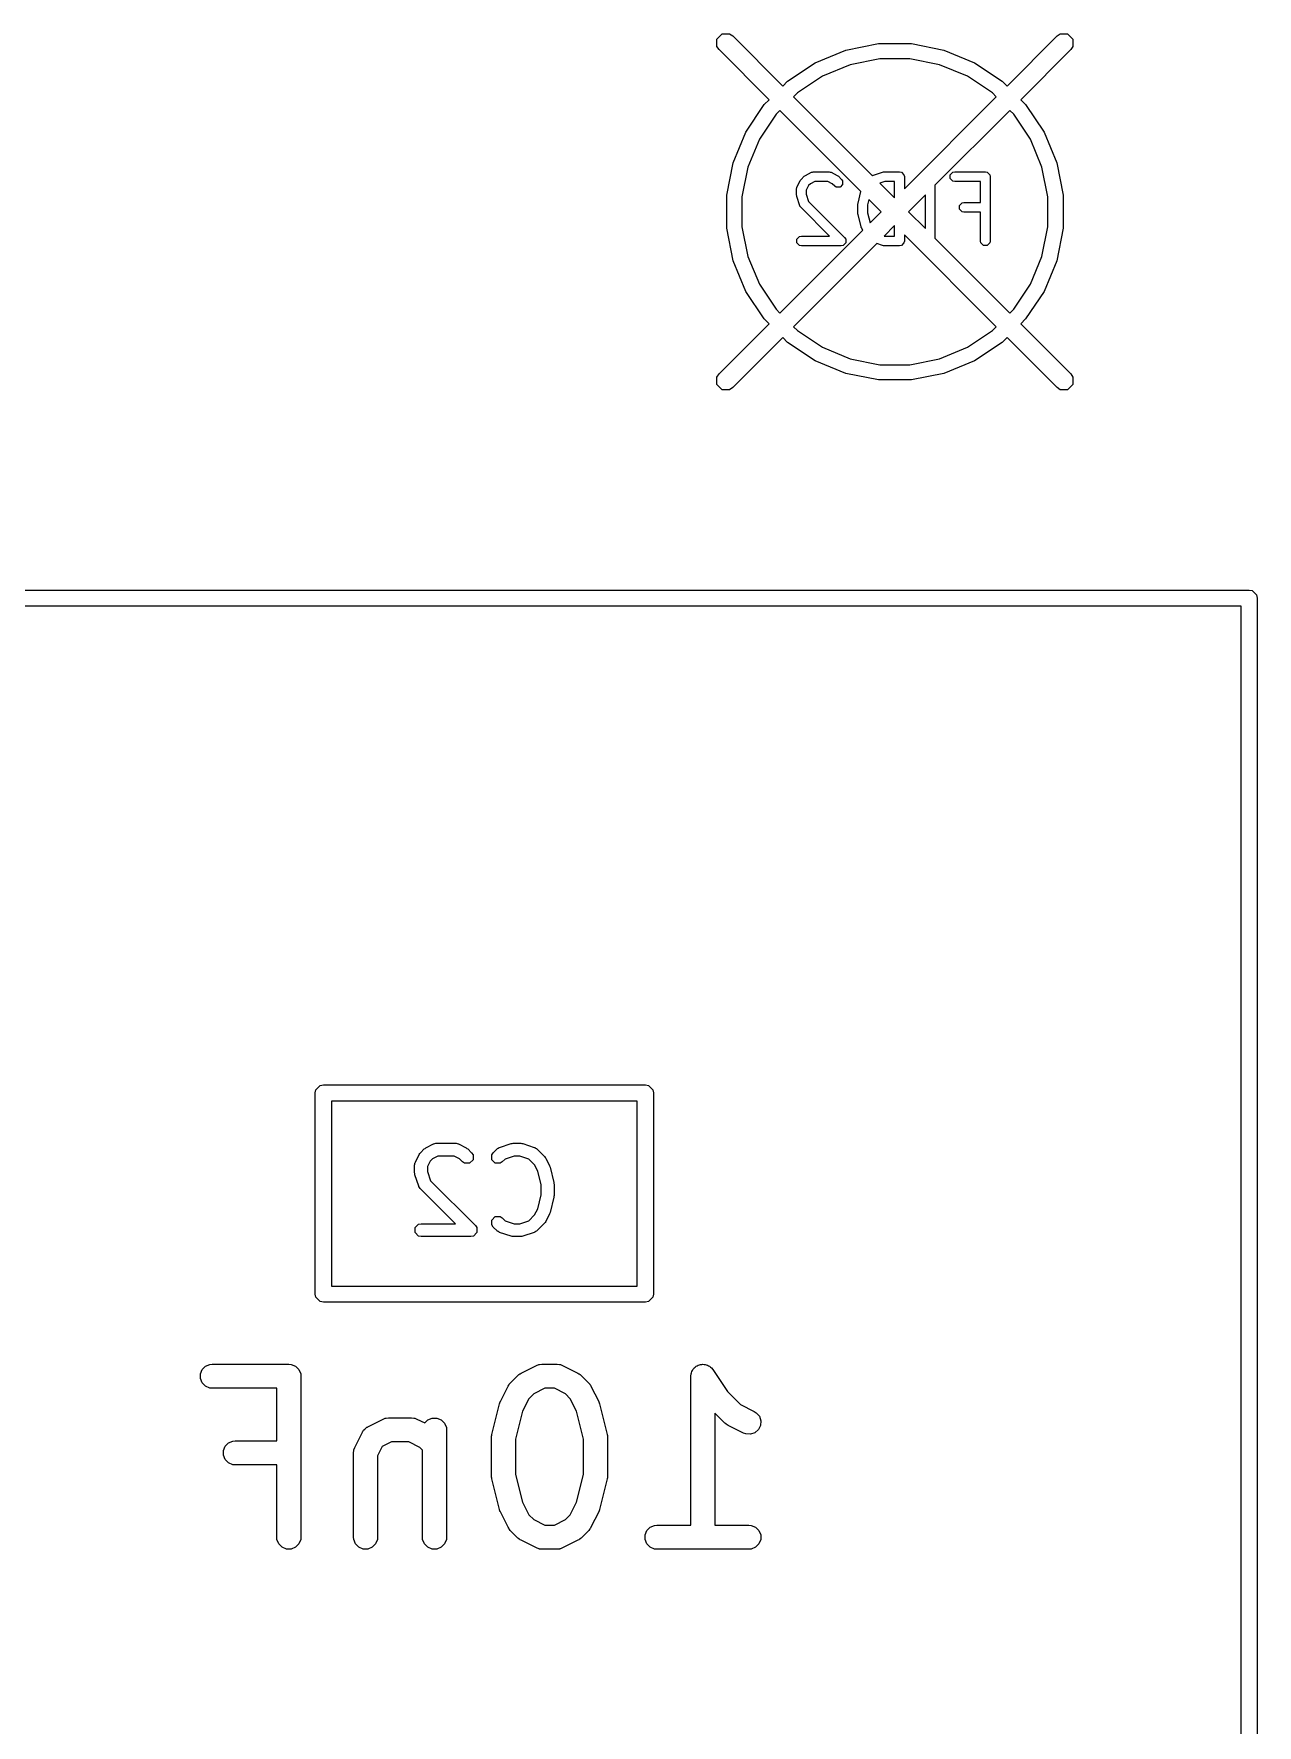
# Model space of a CAD drawing. Header units: inches. Extents: x -1.72 to 1.71, y -2.13 to 2.13.
# Drawn here: x -0.5255 to -0.2264, y 1.7164 to 2.1301 of the extents above; entities that cross this region are included whole.
import ezdxf

# ---------------------------------------------------------------- set-up
doc = ezdxf.new("R2010")
doc.units = ezdxf.units.IN
doc.header["$MEASUREMENT"] = 0
doc.layers.add('BLACK', color=250, linetype='CONTINUOUS')

msp = doc.modelspace()

# ---------------------------------------------------------------- linework, layer by layer
at = {"layer": 'BLACK', "linetype": 'CONTINUOUS'}
for p, q in [((-0.35848, 2.12886), (-0.3572, 2.13014)), ((-0.35848, 2.12705), (-0.35848, 2.12886)), ((-0.35797, 2.12628), (-0.35848, 2.12705)), ((-0.3572, 2.13014), (-0.3554, 2.13014)), ((-0.3554, 2.13014), (-0.35463, 2.12962)), ((-0.35463, 2.12962), (-0.34238, 2.11737)), ((-0.32696, 2.12617), (-0.31901, 2.12775)), ((-0.31901, 2.12775), (-0.31091, 2.12775)), ((-0.31091, 2.12775), (-0.30296, 2.12617)), ((-0.28754, 2.11737), (-0.27529, 2.12962)), ((-0.27529, 2.12962), (-0.27453, 2.13014)), ((-0.27453, 2.13014), (-0.27272, 2.13014)), ((-0.27272, 2.13014), (-0.27144, 2.12886)), ((-0.27144, 2.12705), (-0.27195, 2.12628)), ((-0.27144, 2.12886), (-0.27144, 2.12705)), ((-0.34572, 2.11403), (-0.35797, 2.12628)), ((-0.34119, 2.11857), (-0.33445, 2.12307)), ((-0.33445, 2.12307), (-0.32696, 2.12617)), ((-0.32587, 2.12258), (-0.33268, 2.11976)), ((-0.31864, 2.12402), (-0.32587, 2.12258)), ((-0.31128, 2.12402), (-0.31864, 2.12402)), ((-0.30405, 2.12258), (-0.31128, 2.12402)), ((-0.29724, 2.11976), (-0.30405, 2.12258)), ((-0.30296, 2.12617), (-0.29547, 2.12307)), ((-0.29547, 2.12307), (-0.28874, 2.11857)), ((-0.27195, 2.12628), (-0.2842, 2.11403)), ((-0.34238, 2.11737), (-0.34119, 2.11857)), ((-0.33268, 2.11976), (-0.3388, 2.11567)), ((-0.29112, 2.11567), (-0.29724, 2.11976)), ((-0.28874, 2.11857), (-0.28754, 2.11737)), ((-0.3388, 2.11567), (-0.33974, 2.11473)), ((-0.33974, 2.11473), (-0.32044, 2.09544)), ((-0.31265, 2.09226), (-0.29018, 2.11473)), ((-0.29018, 2.11473), (-0.29112, 2.11567)), ((-0.35142, 2.1061), (-0.34692, 2.11284)), ((-0.34401, 2.11046), (-0.34811, 2.10433)), ((-0.34692, 2.11284), (-0.34572, 2.11403)), ((-0.34308, 2.11139), (-0.34401, 2.11046)), ((-0.32327, 2.09158), (-0.34308, 2.11139)), ((-0.28684, 2.11139), (-0.30516, 2.09308)), ((-0.28591, 2.11046), (-0.28684, 2.11139)), ((-0.28182, 2.10433), (-0.28591, 2.11046)), ((-0.2842, 2.11403), (-0.28301, 2.11284)), ((-0.28301, 2.11284), (-0.2785, 2.1061)), ((-0.35452, 2.09861), (-0.35142, 2.1061)), ((-0.2785, 2.1061), (-0.2754, 2.09861)), ((-0.34811, 2.10433), (-0.35092, 2.09752)), ((-0.279, 2.09752), (-0.28182, 2.10433)), ((-0.3561, 2.09067), (-0.35452, 2.09861)), ((-0.35092, 2.09752), (-0.35236, 2.0903)), ((-0.27756, 2.0903), (-0.279, 2.09752)), ((-0.2754, 2.09861), (-0.27382, 2.09067)), ((-0.33889, 2.09273), (-0.33814, 2.09423)), ((-0.33814, 2.09423), (-0.33802, 2.09438)), ((-0.33802, 2.09438), (-0.33792, 2.09454)), ((-0.33792, 2.09454), (-0.33717, 2.09529)), ((-0.33717, 2.09529), (-0.33701, 2.09539)), ((-0.33701, 2.09539), (-0.33686, 2.09551)), ((-0.33686, 2.09551), (-0.33536, 2.09626)), ((-0.33563, 2.09348), (-0.33611, 2.093)), ((-0.33455, 2.09402), (-0.33563, 2.09348)), ((-0.33536, 2.09626), (-0.3353, 2.09627)), ((-0.3353, 2.09627), (-0.33529, 2.09629)), ((-0.33529, 2.09629), (-0.3351, 2.09633)), ((-0.3351, 2.09633), (-0.33492, 2.09638)), ((-0.33492, 2.09638), (-0.33489, 2.09637)), ((-0.33489, 2.09637), (-0.33483, 2.09638)), ((-0.33483, 2.09638), (-0.33108, 2.09638)), ((-0.33136, 2.09402), (-0.33455, 2.09402)), ((-0.33028, 2.09348), (-0.33136, 2.09402)), ((-0.33108, 2.09638), (-0.33103, 2.09637)), ((-0.33103, 2.09637), (-0.331, 2.09638)), ((-0.331, 2.09638), (-0.33082, 2.09633)), ((-0.33082, 2.09633), (-0.33063, 2.09629)), ((-0.33063, 2.09629), (-0.33061, 2.09627)), ((-0.33061, 2.09627), (-0.33056, 2.09626)), ((-0.33056, 2.09626), (-0.32906, 2.09551)), ((-0.32967, 2.09286), (-0.33028, 2.09348)), ((-0.32906, 2.09551), (-0.32891, 2.09539)), ((-0.32891, 2.09539), (-0.32875, 2.09529)), ((-0.32875, 2.09529), (-0.328, 2.09454)), ((-0.328, 2.09454), (-0.32774, 2.09415)), ((-0.32774, 2.09415), (-0.32774, 2.09325)), ((-0.32044, 2.09544), (-0.32029, 2.09554)), ((-0.32029, 2.09554), (-0.32026, 2.09554)), ((-0.32026, 2.09554), (-0.32021, 2.09557)), ((-0.32021, 2.09557), (-0.31796, 2.09632)), ((-0.31739, 2.09402), (-0.31862, 2.09361)), ((-0.31862, 2.09361), (-0.31502, 2.09001)), ((-0.31796, 2.09632), (-0.31777, 2.09634)), ((-0.31777, 2.09634), (-0.31759, 2.09638)), ((-0.31759, 2.09638), (-0.31384, 2.09638)), ((-0.31502, 2.09402), (-0.31739, 2.09402)), ((-0.31502, 2.09001), (-0.31502, 2.09402)), ((-0.31384, 2.09638), (-0.31338, 2.09629)), ((-0.31338, 2.09629), (-0.31274, 2.09565)), ((-0.31274, 2.09565), (-0.31265, 2.0952)), ((-0.31265, 2.0952), (-0.31265, 2.09226)), ((-0.30143, 2.09565), (-0.30079, 2.09629)), ((-0.30143, 2.09475), (-0.30143, 2.09565)), ((-0.30079, 2.09411), (-0.30143, 2.09475)), ((-0.30079, 2.09629), (-0.30034, 2.09638)), ((-0.30034, 2.09402), (-0.30079, 2.09411)), ((-0.30034, 2.09638), (-0.29284, 2.09638)), ((-0.29402, 2.09402), (-0.30034, 2.09402)), ((-0.29402, 2.08888), (-0.29402, 2.09402)), ((-0.29284, 2.09638), (-0.29239, 2.09629)), ((-0.29239, 2.09629), (-0.29175, 2.09565)), ((-0.29175, 2.09565), (-0.29166, 2.0952)), ((-0.29166, 2.0952), (-0.29166, 2.07945)), ((-0.3561, 2.0903), (-0.3561, 2.09067)), ((-0.3561, 2.08256), (-0.3561, 2.0903)), ((-0.35236, 2.0903), (-0.35236, 2.08293)), ((-0.33901, 2.09228), (-0.33896, 2.09247)), ((-0.339, 2.09226), (-0.33901, 2.09228)), ((-0.33901, 2.0922), (-0.339, 2.09226)), ((-0.33901, 2.0907), (-0.33901, 2.0922)), ((-0.33898, 2.09051), (-0.33901, 2.0907)), ((-0.33895, 2.09033), (-0.33898, 2.09051)), ((-0.33896, 2.09247), (-0.33892, 2.09265)), ((-0.3382, 2.08808), (-0.33895, 2.09033)), ((-0.33892, 2.09265), (-0.3389, 2.09267)), ((-0.3389, 2.09267), (-0.33889, 2.09273)), ((-0.33611, 2.093), (-0.33665, 2.09192)), ((-0.33665, 2.09192), (-0.33665, 2.09089)), ((-0.33665, 2.09089), (-0.33605, 2.08909)), ((-0.32929, 2.09261), (-0.32967, 2.09286)), ((-0.32838, 2.09261), (-0.32929, 2.09261)), ((-0.32774, 2.09325), (-0.32838, 2.09261)), ((-0.32398, 2.08874), (-0.32327, 2.09158)), ((-0.32132, 2.08963), (-0.32165, 2.08831)), ((-0.3183, 2.08661), (-0.32132, 2.08963)), ((-0.30752, 2.09072), (-0.31162, 2.08661)), ((-0.30752, 2.08251), (-0.30752, 2.09072)), ((-0.30516, 2.09308), (-0.30516, 2.08015)), ((-0.27756, 2.08293), (-0.27756, 2.0903)), ((-0.27382, 2.09067), (-0.27382, 2.08256)), ((-0.33817, 2.08803), (-0.3382, 2.08808)), ((-0.33817, 2.088), (-0.33817, 2.08803)), ((-0.33807, 2.08784), (-0.33817, 2.088)), ((-0.33798, 2.08768), (-0.33807, 2.08784)), ((-0.33795, 2.08766), (-0.33798, 2.08768)), ((-0.33792, 2.08762), (-0.33795, 2.08766)), ((-0.33094, 2.08063), (-0.33792, 2.08762)), ((-0.33605, 2.08909), (-0.32725, 2.08029)), ((-0.32402, 2.08845), (-0.32399, 2.08859)), ((-0.32402, 2.0862), (-0.32402, 2.08845)), ((-0.32399, 2.08606), (-0.32402, 2.0862)), ((-0.32399, 2.08859), (-0.32398, 2.08874)), ((-0.32398, 2.08591), (-0.32399, 2.08606)), ((-0.32323, 2.08291), (-0.32398, 2.08591)), ((-0.32165, 2.08831), (-0.32165, 2.08635)), ((-0.32165, 2.08635), (-0.32104, 2.08388)), ((-0.32104, 2.08388), (-0.3183, 2.08661)), ((-0.31162, 2.08661), (-0.30752, 2.08251)), ((-0.29918, 2.08815), (-0.29854, 2.08879)), ((-0.29918, 2.08725), (-0.29918, 2.08815)), ((-0.29854, 2.08661), (-0.29918, 2.08725)), ((-0.29854, 2.08879), (-0.29809, 2.08888)), ((-0.29809, 2.08652), (-0.29854, 2.08661)), ((-0.29809, 2.08888), (-0.29402, 2.08888)), ((-0.29402, 2.08652), (-0.29809, 2.08652)), ((-0.29402, 2.07945), (-0.29402, 2.08652)), ((-0.35452, 2.07461), (-0.3561, 2.08256)), ((-0.35236, 2.08293), (-0.35092, 2.0757)), ((-0.34308, 2.06184), (-0.32284, 2.08207)), ((-0.32318, 2.0828), (-0.32323, 2.08291)), ((-0.32314, 2.08267), (-0.32318, 2.0828)), ((-0.32284, 2.08207), (-0.32314, 2.08267)), ((-0.31502, 2.08322), (-0.31755, 2.08068)), ((-0.31502, 2.08063), (-0.31502, 2.08322)), ((-0.29018, 2.0585), (-0.31265, 2.08097)), ((-0.31265, 2.08097), (-0.31265, 2.07945)), ((-0.279, 2.0757), (-0.27756, 2.08293)), ((-0.27382, 2.08256), (-0.2754, 2.07461)), ((-0.31942, 2.07882), (-0.33974, 2.0585)), ((-0.33892, 2.0799), (-0.33828, 2.08054)), ((-0.33892, 2.079), (-0.33892, 2.0799)), ((-0.33828, 2.07836), (-0.33892, 2.079)), ((-0.33828, 2.08054), (-0.33783, 2.08063)), ((-0.33783, 2.07827), (-0.33828, 2.07836)), ((-0.33783, 2.08063), (-0.33094, 2.08063)), ((-0.32808, 2.07827), (-0.33783, 2.07827)), ((-0.32763, 2.07836), (-0.32808, 2.07827)), ((-0.32699, 2.079), (-0.32763, 2.07836)), ((-0.32725, 2.08029), (-0.32699, 2.0799)), ((-0.32699, 2.0799), (-0.32699, 2.0799)), ((-0.32699, 2.0799), (-0.32699, 2.0799)), ((-0.32699, 2.0799), (-0.32699, 2.079)), ((-0.32699, 2.079), (-0.32699, 2.079)), ((-0.32699, 2.079), (-0.32699, 2.079)), ((-0.31796, 2.07833), (-0.31942, 2.07882)), ((-0.31777, 2.07831), (-0.31796, 2.07833)), ((-0.31759, 2.07827), (-0.31777, 2.07831)), ((-0.31384, 2.07827), (-0.31759, 2.07827)), ((-0.31755, 2.08068), (-0.31739, 2.08063)), ((-0.31739, 2.08063), (-0.31502, 2.08063)), ((-0.31338, 2.07836), (-0.31384, 2.07827)), ((-0.31274, 2.079), (-0.31338, 2.07836)), ((-0.31265, 2.07945), (-0.31274, 2.079)), ((-0.31274, 2.079), (-0.31274, 2.079)), ((-0.30516, 2.08015), (-0.28684, 2.06184)), ((-0.29393, 2.079), (-0.29402, 2.07945)), ((-0.29329, 2.07836), (-0.29393, 2.079)), ((-0.29239, 2.07836), (-0.29329, 2.07836)), ((-0.29175, 2.079), (-0.29239, 2.07836)), ((-0.29166, 2.07945), (-0.29175, 2.079)), ((-0.35142, 2.06713), (-0.35452, 2.07461)), ((-0.35092, 2.0757), (-0.34811, 2.0689)), ((-0.28182, 2.0689), (-0.279, 2.0757)), ((-0.2754, 2.07461), (-0.2785, 2.06713)), ((-0.34811, 2.0689), (-0.34401, 2.06277)), ((-0.28591, 2.06277), (-0.28182, 2.0689)), ((-0.34692, 2.06039), (-0.35142, 2.06713)), ((-0.2785, 2.06713), (-0.28301, 2.06039)), ((-0.34572, 2.05919), (-0.34692, 2.06039)), ((-0.34401, 2.06277), (-0.34308, 2.06184)), ((-0.28684, 2.06184), (-0.28591, 2.06277)), ((-0.28301, 2.06039), (-0.2842, 2.05919)), ((-0.35797, 2.04695), (-0.34572, 2.05919)), ((-0.33974, 2.0585), (-0.3388, 2.05756)), ((-0.3388, 2.05756), (-0.33268, 2.05347)), ((-0.29724, 2.05347), (-0.29112, 2.05756)), ((-0.29112, 2.05756), (-0.29018, 2.0585)), ((-0.2842, 2.05919), (-0.27195, 2.04695)), ((-0.34238, 2.05585), (-0.35463, 2.04361)), ((-0.34119, 2.05466), (-0.34238, 2.05585)), ((-0.33445, 2.05016), (-0.34119, 2.05466)), ((-0.33268, 2.05347), (-0.32587, 2.05065)), ((-0.30405, 2.05065), (-0.29724, 2.05347)), ((-0.28874, 2.05466), (-0.29547, 2.05016)), ((-0.28754, 2.05585), (-0.28874, 2.05466)), ((-0.27529, 2.04361), (-0.28754, 2.05585)), ((-0.32696, 2.04706), (-0.33445, 2.05016)), ((-0.32587, 2.05065), (-0.31864, 2.04921)), ((-0.31864, 2.04921), (-0.31128, 2.04921)), ((-0.31128, 2.04921), (-0.30405, 2.05065)), ((-0.29547, 2.05016), (-0.30296, 2.04706)), ((-0.35848, 2.04618), (-0.35797, 2.04695)), ((-0.35848, 2.04437), (-0.35848, 2.04618)), ((-0.3572, 2.04309), (-0.35848, 2.04437)), ((-0.31901, 2.04547), (-0.32696, 2.04706)), ((-0.31091, 2.04547), (-0.31901, 2.04547)), ((-0.30296, 2.04706), (-0.31091, 2.04547)), ((-0.27144, 2.04437), (-0.27272, 2.04309)), ((-0.27195, 2.04695), (-0.27144, 2.04618)), ((-0.27144, 2.04618), (-0.27144, 2.04437)), ((-0.3554, 2.04309), (-0.3572, 2.04309)), ((-0.35463, 2.04361), (-0.3554, 2.04309)), ((-0.27453, 2.04309), (-0.27529, 2.04361)), ((-0.27272, 2.04309), (-0.27453, 2.04309)), ((-1.48819, 1.99409), (-0.22835, 1.99409)), ((-0.22835, 1.99409), (-0.22759, 1.99394)), ((-0.23031, 1.99016), (-1.48622, 1.99016)), ((-0.23031, 1.62238), (-0.23031, 1.99016)), ((-0.22759, 1.99394), (-0.22653, 1.99288)), ((-0.22653, 1.99288), (-0.22638, 1.99213)), ((-0.22638, 1.99213), (-0.22638, 1.61974)), ((-0.45669, 1.87106), (-0.45654, 1.87182)), ((-0.45669, 1.82185), (-0.45669, 1.87106)), ((-0.45654, 1.87182), (-0.45548, 1.87288)), ((-0.45548, 1.87288), (-0.45472, 1.87303)), ((-0.45472, 1.87303), (-0.37598, 1.87303)), ((-0.37598, 1.87303), (-0.37523, 1.87288)), ((-0.37523, 1.87288), (-0.37417, 1.87182)), ((-0.37417, 1.87182), (-0.37402, 1.87106)), ((-0.37402, 1.87106), (-0.37402, 1.82185)), ((-0.45276, 1.86909), (-0.45276, 1.82382)), ((-0.37795, 1.86909), (-0.45276, 1.86909)), ((-0.37795, 1.82382), (-0.37795, 1.86909)), ((-0.42985, 1.85752), (-0.42965, 1.85767)), ((-0.42965, 1.85767), (-0.42778, 1.85861)), ((-0.42778, 1.85861), (-0.4277, 1.85863)), ((-0.4277, 1.85863), (-0.42767, 1.85865)), ((-0.42767, 1.85865), (-0.42743, 1.8587)), ((-0.42743, 1.8587), (-0.42718, 1.85877)), ((-0.42718, 1.85877), (-0.42715, 1.85876)), ((-0.42715, 1.85876), (-0.42707, 1.85877)), ((-0.42707, 1.85877), (-0.42238, 1.85877)), ((-0.42238, 1.85877), (-0.42231, 1.85876)), ((-0.42231, 1.85876), (-0.42227, 1.85877)), ((-0.42227, 1.85877), (-0.42203, 1.8587)), ((-0.42203, 1.8587), (-0.42178, 1.85865)), ((-0.42178, 1.85865), (-0.42176, 1.85863)), ((-0.42176, 1.85863), (-0.42168, 1.85861)), ((-0.42168, 1.85861), (-0.41981, 1.85767)), ((-0.41981, 1.85767), (-0.41961, 1.85752)), ((-0.41217, 1.85745), (-0.41195, 1.85758)), ((-0.41195, 1.85758), (-0.41174, 1.85772)), ((-0.41174, 1.85772), (-0.4117, 1.85772)), ((-0.4117, 1.85772), (-0.41163, 1.85776)), ((-0.41163, 1.85776), (-0.40882, 1.85869)), ((-0.40882, 1.85869), (-0.40857, 1.85872)), ((-0.40857, 1.85872), (-0.40832, 1.85877)), ((-0.40832, 1.85877), (-0.40645, 1.85877)), ((-0.40645, 1.85877), (-0.4062, 1.85872)), ((-0.4062, 1.85872), (-0.40595, 1.85869)), ((-0.40595, 1.85869), (-0.40314, 1.85776)), ((-0.40314, 1.85776), (-0.40307, 1.85772)), ((-0.40307, 1.85772), (-0.40303, 1.85772)), ((-0.40303, 1.85772), (-0.40282, 1.85758)), ((-0.40282, 1.85758), (-0.40261, 1.85745)), ((-0.4324, 1.85345), (-0.43238, 1.85353)), ((-0.4324, 1.85157), (-0.4324, 1.85345)), ((-0.43239, 1.85356), (-0.43233, 1.8538)), ((-0.43238, 1.85353), (-0.43239, 1.85356)), ((-0.43233, 1.8538), (-0.43228, 1.85405)), ((-0.43228, 1.85405), (-0.43225, 1.85408)), ((-0.43225, 1.85408), (-0.43223, 1.85415)), ((-0.43223, 1.85415), (-0.43129, 1.85603)), ((-0.43129, 1.85603), (-0.43114, 1.85623)), ((-0.43114, 1.85623), (-0.431, 1.85644)), ((-0.431, 1.85644), (-0.43006, 1.85737)), ((-0.43006, 1.85737), (-0.42985, 1.85752)), ((-0.42859, 1.85439), (-0.42925, 1.85308)), ((-0.42801, 1.85497), (-0.42859, 1.85439)), ((-0.4267, 1.85562), (-0.42801, 1.85497)), ((-0.42276, 1.85562), (-0.4267, 1.85562)), ((-0.42144, 1.85497), (-0.42276, 1.85562)), ((-0.42069, 1.85421), (-0.42144, 1.85497)), ((-0.42018, 1.85387), (-0.42069, 1.85421)), ((-0.41897, 1.85387), (-0.42018, 1.85387)), ((-0.41961, 1.85752), (-0.4194, 1.85737)), ((-0.4194, 1.85737), (-0.41846, 1.85644)), ((-0.41812, 1.85472), (-0.41897, 1.85387)), ((-0.41846, 1.85644), (-0.41812, 1.85593)), ((-0.41812, 1.85593), (-0.41812, 1.85472)), ((-0.41353, 1.85593), (-0.41319, 1.85644)), ((-0.41353, 1.85472), (-0.41353, 1.85593)), ((-0.41268, 1.85387), (-0.41353, 1.85472)), ((-0.41319, 1.85644), (-0.41225, 1.85737)), ((-0.41147, 1.85387), (-0.41268, 1.85387)), ((-0.41225, 1.85737), (-0.41218, 1.85742)), ((-0.41218, 1.85742), (-0.41217, 1.85745)), ((-0.41096, 1.85421), (-0.41147, 1.85387)), ((-0.41029, 1.85489), (-0.41096, 1.85421)), ((-0.40807, 1.85562), (-0.41029, 1.85489)), ((-0.4067, 1.85562), (-0.40807, 1.85562)), ((-0.40449, 1.85489), (-0.4067, 1.85562)), ((-0.40306, 1.85345), (-0.40449, 1.85489)), ((-0.40231, 1.85196), (-0.40306, 1.85345)), ((-0.40261, 1.85745), (-0.40259, 1.85742)), ((-0.40259, 1.85742), (-0.40252, 1.85737)), ((-0.40252, 1.85737), (-0.40065, 1.8555)), ((-0.40065, 1.8555), (-0.40051, 1.85529)), ((-0.40051, 1.85529), (-0.40035, 1.85509)), ((-0.40035, 1.85509), (-0.39942, 1.85322)), ((-0.43235, 1.85133), (-0.4324, 1.85157)), ((-0.43232, 1.85108), (-0.43235, 1.85133)), ((-0.43138, 1.84826), (-0.43232, 1.85108)), ((-0.42925, 1.85308), (-0.42925, 1.85183)), ((-0.42925, 1.85183), (-0.42851, 1.84961)), ((-0.42851, 1.84961), (-0.41752, 1.83863)), ((-0.40146, 1.84857), (-0.40231, 1.85196)), ((-0.39942, 1.85322), (-0.39937, 1.85305)), ((-0.39937, 1.85305), (-0.3993, 1.85289)), ((-0.3993, 1.85289), (-0.39836, 1.84914)), ((-0.43134, 1.8482), (-0.43138, 1.84826)), ((-0.43134, 1.84816), (-0.43134, 1.8482)), ((-0.4312, 1.84795), (-0.43134, 1.84816)), ((-0.43107, 1.84773), (-0.4312, 1.84795)), ((-0.43104, 1.84771), (-0.43107, 1.84773)), ((-0.431, 1.84765), (-0.43104, 1.84771)), ((-0.42244, 1.83909), (-0.431, 1.84765)), ((-0.40231, 1.84275), (-0.40146, 1.84614)), ((-0.40146, 1.84614), (-0.40146, 1.84857)), ((-0.39836, 1.84557), (-0.3993, 1.84182)), ((-0.39836, 1.84914), (-0.39835, 1.84895)), ((-0.39835, 1.84576), (-0.39836, 1.84557)), ((-0.39835, 1.84895), (-0.39831, 1.84876)), ((-0.39831, 1.84595), (-0.39835, 1.84576)), ((-0.39831, 1.84876), (-0.39831, 1.84595)), ((-0.40449, 1.83983), (-0.40306, 1.84126)), ((-0.40306, 1.84126), (-0.40231, 1.84275)), ((-0.39942, 1.8415), (-0.40035, 1.83962)), ((-0.39937, 1.84166), (-0.39942, 1.8415)), ((-0.3993, 1.84182), (-0.39937, 1.84166)), ((-0.43228, 1.83812), (-0.43142, 1.83897)), ((-0.43228, 1.83691), (-0.43228, 1.83812)), ((-0.43142, 1.83606), (-0.43228, 1.83691)), ((-0.43142, 1.83897), (-0.43082, 1.83909)), ((-0.43082, 1.83909), (-0.42244, 1.83909)), ((-0.41718, 1.83691), (-0.41803, 1.83606)), ((-0.41752, 1.83863), (-0.41718, 1.83812)), ((-0.41718, 1.83812), (-0.41718, 1.83691)), ((-0.41353, 1.83999), (-0.41268, 1.84084)), ((-0.41353, 1.83879), (-0.41353, 1.83999)), ((-0.41319, 1.83828), (-0.41353, 1.83879)), ((-0.41225, 1.83734), (-0.41319, 1.83828)), ((-0.41268, 1.84084), (-0.41147, 1.84084)), ((-0.41218, 1.83729), (-0.41225, 1.83734)), ((-0.41217, 1.83726), (-0.41218, 1.83729)), ((-0.41195, 1.83714), (-0.41217, 1.83726)), ((-0.41174, 1.837), (-0.41195, 1.83714)), ((-0.4117, 1.837), (-0.41174, 1.837)), ((-0.41163, 1.83696), (-0.4117, 1.837)), ((-0.40882, 1.83602), (-0.41163, 1.83696)), ((-0.41147, 1.84084), (-0.41096, 1.8405)), ((-0.41096, 1.8405), (-0.41029, 1.83983)), ((-0.41029, 1.83983), (-0.40807, 1.83909)), ((-0.40807, 1.83909), (-0.4067, 1.83909)), ((-0.4067, 1.83909), (-0.40449, 1.83983)), ((-0.40314, 1.83696), (-0.40595, 1.83602)), ((-0.40307, 1.837), (-0.40314, 1.83696)), ((-0.40303, 1.837), (-0.40307, 1.837)), ((-0.40282, 1.83714), (-0.40303, 1.837)), ((-0.40261, 1.83726), (-0.40282, 1.83714)), ((-0.40259, 1.83729), (-0.40261, 1.83726)), ((-0.40252, 1.83734), (-0.40259, 1.83729)), ((-0.40065, 1.83921), (-0.40252, 1.83734)), ((-0.40051, 1.83942), (-0.40065, 1.83921)), ((-0.40035, 1.83962), (-0.40051, 1.83942)), ((-0.43082, 1.83594), (-0.43142, 1.83606)), ((-0.41864, 1.83594), (-0.43082, 1.83594)), ((-0.41803, 1.83606), (-0.41864, 1.83594)), ((-0.41803, 1.83606), (-0.41803, 1.83606)), ((-0.40857, 1.83599), (-0.40882, 1.83602)), ((-0.40832, 1.83594), (-0.40857, 1.83599)), ((-0.40645, 1.83594), (-0.40832, 1.83594)), ((-0.4062, 1.83599), (-0.40645, 1.83594)), ((-0.40595, 1.83602), (-0.4062, 1.83599)), ((-0.45654, 1.8211), (-0.45669, 1.82185)), ((-0.45548, 1.82003), (-0.45654, 1.8211)), ((-0.45276, 1.82382), (-0.37795, 1.82382)), ((-0.37417, 1.8211), (-0.37523, 1.82003)), ((-0.37402, 1.82185), (-0.37417, 1.8211)), ((-0.45472, 1.81988), (-0.45548, 1.82003)), ((-0.37598, 1.81988), (-0.45472, 1.81988)), ((-0.37523, 1.82003), (-0.37598, 1.81988)), ((-0.48436, 1.80342), (-0.48355, 1.80423)), ((-0.48355, 1.80423), (-0.48248, 1.80467)), ((-0.48248, 1.80467), (-0.48191, 1.80473)), ((-0.48191, 1.80473), (-0.46316, 1.80473)), ((-0.46316, 1.80473), (-0.46258, 1.80467)), ((-0.46258, 1.80467), (-0.46152, 1.80423)), ((-0.46152, 1.80423), (-0.46071, 1.80342)), ((-0.40636, 1.80255), (-0.40261, 1.80442)), ((-0.40261, 1.80442), (-0.40207, 1.80463)), ((-0.40207, 1.80463), (-0.40197, 1.80463)), ((-0.40197, 1.80463), (-0.40187, 1.80467)), ((-0.40187, 1.80467), (-0.40129, 1.80473)), ((-0.40129, 1.80473), (-0.39754, 1.80473)), ((-0.39754, 1.80473), (-0.39697, 1.80467)), ((-0.39697, 1.80467), (-0.39687, 1.80463)), ((-0.39687, 1.80463), (-0.39676, 1.80463)), ((-0.39676, 1.80463), (-0.39622, 1.80442)), ((-0.39622, 1.80442), (-0.39247, 1.80255)), ((-0.36417, 1.80363), (-0.36401, 1.80387)), ((-0.36401, 1.80387), (-0.36377, 1.80403)), ((-0.36377, 1.80403), (-0.36356, 1.80423)), ((-0.36356, 1.80423), (-0.36329, 1.80435)), ((-0.36329, 1.80435), (-0.36305, 1.80451)), ((-0.36305, 1.80451), (-0.36277, 1.80456)), ((-0.36277, 1.80456), (-0.3625, 1.80467)), ((-0.3625, 1.80467), (-0.36221, 1.80467)), ((-0.36221, 1.80467), (-0.36192, 1.80473)), ((-0.36192, 1.80473), (-0.36164, 1.80467)), ((-0.36164, 1.80467), (-0.36135, 1.80467)), ((-0.36135, 1.80467), (-0.36108, 1.80456)), ((-0.36108, 1.80456), (-0.36079, 1.80451)), ((-0.36079, 1.80451), (-0.36055, 1.80434)), ((-0.36055, 1.80434), (-0.36028, 1.80423)), ((-0.36028, 1.80423), (-0.36008, 1.80403)), ((-0.36008, 1.80403), (-0.35983, 1.80386)), ((-0.35983, 1.80386), (-0.35947, 1.80342)), ((-0.4848, 1.80235), (-0.48436, 1.80342)), ((-0.4848, 1.8012), (-0.4848, 1.80235)), ((-0.48436, 1.80014), (-0.4848, 1.8012)), ((-0.48355, 1.79932), (-0.48436, 1.80014)), ((-0.46071, 1.80342), (-0.46026, 1.80235)), ((-0.46026, 1.80235), (-0.46021, 1.80178)), ((-0.46021, 1.80178), (-0.46021, 1.76241)), ((-0.4094, 1.7996), (-0.40937, 1.79967)), ((-0.40937, 1.79967), (-0.40931, 1.79975)), ((-0.40931, 1.79975), (-0.40925, 1.79984)), ((-0.40925, 1.79984), (-0.40919, 1.79989)), ((-0.40919, 1.79989), (-0.40901, 1.80012)), ((-0.40901, 1.80012), (-0.40713, 1.80199)), ((-0.40713, 1.80199), (-0.4069, 1.80218)), ((-0.4069, 1.80218), (-0.40685, 1.80224)), ((-0.40685, 1.80224), (-0.40676, 1.80229)), ((-0.40676, 1.80229), (-0.40668, 1.80236)), ((-0.40668, 1.80236), (-0.40661, 1.80239)), ((-0.40661, 1.80239), (-0.40636, 1.80255)), ((-0.39247, 1.80255), (-0.39223, 1.80239)), ((-0.39223, 1.80239), (-0.39215, 1.80236)), ((-0.39215, 1.80236), (-0.39207, 1.80229)), ((-0.39207, 1.80229), (-0.39198, 1.80224)), ((-0.39198, 1.80224), (-0.39193, 1.80218)), ((-0.39193, 1.80218), (-0.39171, 1.80199)), ((-0.39171, 1.80199), (-0.38983, 1.80012)), ((-0.38983, 1.80012), (-0.38965, 1.79989)), ((-0.38965, 1.79989), (-0.38959, 1.79984)), ((-0.38959, 1.79984), (-0.38953, 1.79975)), ((-0.38953, 1.79975), (-0.38946, 1.79967)), ((-0.38946, 1.79967), (-0.38943, 1.7996)), ((-0.36488, 1.80178), (-0.36482, 1.80235)), ((-0.36488, 1.76536), (-0.36488, 1.80178)), ((-0.36488, 1.80178), (-0.36488, 1.80178)), ((-0.36488, 1.80178), (-0.36488, 1.80178)), ((-0.36488, 1.80178), (-0.36488, 1.80178)), ((-0.36482, 1.80235), (-0.36471, 1.80262)), ((-0.36471, 1.80262), (-0.36465, 1.80291)), ((-0.36465, 1.80291), (-0.36449, 1.80315)), ((-0.36449, 1.80315), (-0.36438, 1.80342)), ((-0.36438, 1.80342), (-0.36417, 1.80363)), ((-0.35947, 1.80342), (-0.35947, 1.80342)), ((-0.35947, 1.80342), (-0.35947, 1.80342)), ((-0.35947, 1.80342), (-0.35947, 1.80342)), ((-0.35947, 1.80342), (-0.35588, 1.79804)), ((-0.48248, 1.79888), (-0.48355, 1.79932)), ((-0.48191, 1.79883), (-0.48248, 1.79888)), ((-0.46611, 1.79883), (-0.48191, 1.79883)), ((-0.46611, 1.78598), (-0.46611, 1.79883)), ((-0.41155, 1.7953), (-0.41146, 1.79554)), ((-0.41146, 1.79554), (-0.41145, 1.79556)), ((-0.41145, 1.79556), (-0.41143, 1.7956)), ((-0.41143, 1.7956), (-0.40956, 1.79935)), ((-0.40956, 1.79935), (-0.4094, 1.7996)), ((-0.40449, 1.79628), (-0.40601, 1.79325)), ((-0.40329, 1.79748), (-0.40449, 1.79628)), ((-0.4006, 1.79883), (-0.40329, 1.79748)), ((-0.39824, 1.79883), (-0.4006, 1.79883)), ((-0.39554, 1.79748), (-0.39824, 1.79883)), ((-0.39435, 1.79628), (-0.39554, 1.79748)), ((-0.39283, 1.79325), (-0.39435, 1.79628)), ((-0.38943, 1.7996), (-0.38928, 1.79935)), ((-0.38928, 1.79935), (-0.3874, 1.7956)), ((-0.3874, 1.7956), (-0.38739, 1.79556)), ((-0.38739, 1.79556), (-0.38738, 1.79554)), ((-0.38738, 1.79554), (-0.38729, 1.7953)), ((-0.35588, 1.79804), (-0.35268, 1.79483)), ((-0.44011, 1.7913), (-0.43957, 1.7915)), ((-0.43957, 1.7915), (-0.43946, 1.79151)), ((-0.43946, 1.79151), (-0.43937, 1.79155)), ((-0.43937, 1.79155), (-0.43879, 1.79161)), ((-0.43879, 1.79161), (-0.43316, 1.79161)), ((-0.43316, 1.79161), (-0.43259, 1.79155)), ((-0.43259, 1.79155), (-0.43249, 1.79151)), ((-0.43249, 1.79151), (-0.43238, 1.7915)), ((-0.43238, 1.7915), (-0.43184, 1.7913)), ((-0.42918, 1.79111), (-0.42812, 1.79155)), ((-0.42812, 1.79155), (-0.42696, 1.79155)), ((-0.42696, 1.79155), (-0.4259, 1.79111)), ((-0.41353, 1.7875), (-0.41166, 1.795)), ((-0.41166, 1.795), (-0.41164, 1.79504)), ((-0.41164, 1.79506), (-0.41155, 1.7953)), ((-0.41164, 1.79504), (-0.41164, 1.79506)), ((-0.40601, 1.79325), (-0.40771, 1.78642)), ((-0.39112, 1.78642), (-0.39283, 1.79325)), ((-0.38729, 1.7953), (-0.3872, 1.79506)), ((-0.3872, 1.79506), (-0.3872, 1.79504)), ((-0.3872, 1.79504), (-0.38718, 1.795)), ((-0.38718, 1.795), (-0.38531, 1.7875)), ((-0.35651, 1.79032), (-0.35897, 1.79278)), ((-0.35897, 1.79278), (-0.35897, 1.76536)), ((-0.35268, 1.79483), (-0.34935, 1.79317)), ((-0.34935, 1.79317), (-0.34886, 1.79286)), ((-0.34886, 1.79286), (-0.34811, 1.79199)), ((-0.34811, 1.79199), (-0.34775, 1.7909)), ((-0.44705, 1.78435), (-0.44518, 1.7881)), ((-0.44518, 1.7881), (-0.44512, 1.7882)), ((-0.44512, 1.7882), (-0.4451, 1.78824)), ((-0.4451, 1.78824), (-0.44505, 1.7883)), ((-0.44505, 1.7883), (-0.44487, 1.78859)), ((-0.44487, 1.78859), (-0.44459, 1.78883)), ((-0.44459, 1.78883), (-0.44435, 1.78911)), ((-0.44435, 1.78911), (-0.44406, 1.7893)), ((-0.44406, 1.7893), (-0.444, 1.78935)), ((-0.444, 1.78935), (-0.44396, 1.78936)), ((-0.44396, 1.78936), (-0.44386, 1.78942)), ((-0.44386, 1.78942), (-0.44011, 1.7913)), ((-0.43184, 1.7913), (-0.42994, 1.79035)), ((-0.42994, 1.79035), (-0.42918, 1.79111)), ((-0.4259, 1.79111), (-0.42509, 1.7903)), ((-0.42509, 1.7903), (-0.42464, 1.78923)), ((-0.42464, 1.78923), (-0.42459, 1.78866)), ((-0.42459, 1.78866), (-0.42459, 1.76241)), ((-0.41358, 1.78714), (-0.41356, 1.78736)), ((-0.41356, 1.78736), (-0.41355, 1.7874)), ((-0.41355, 1.7874), (-0.41353, 1.7875)), ((-0.38531, 1.7875), (-0.38529, 1.7874)), ((-0.38529, 1.7874), (-0.38527, 1.78736)), ((-0.38527, 1.78736), (-0.38525, 1.78714)), ((-0.35629, 1.79013), (-0.35651, 1.79032)), ((-0.35623, 1.79007), (-0.35629, 1.79013)), ((-0.35615, 1.79002), (-0.35623, 1.79007)), ((-0.35606, 1.78995), (-0.35615, 1.79002)), ((-0.35599, 1.78992), (-0.35606, 1.78995)), ((-0.35574, 1.78976), (-0.35599, 1.78992)), ((-0.352, 1.78789), (-0.35574, 1.78976)), ((-0.35145, 1.78768), (-0.352, 1.78789)), ((-0.35031, 1.7876), (-0.35145, 1.78768)), ((-0.34921, 1.78796), (-0.35031, 1.7876)), ((-0.34834, 1.78872), (-0.34921, 1.78796)), ((-0.34783, 1.78975), (-0.34834, 1.78872)), ((-0.34775, 1.7909), (-0.34783, 1.78975)), ((-0.47918, 1.78361), (-0.47874, 1.78467)), ((-0.47918, 1.78246), (-0.47918, 1.78361)), ((-0.47874, 1.78467), (-0.47792, 1.78549)), ((-0.47792, 1.78549), (-0.47686, 1.78593)), ((-0.47686, 1.78593), (-0.47628, 1.78598)), ((-0.47628, 1.78598), (-0.46611, 1.78598)), ((-0.44737, 1.78303), (-0.44731, 1.78361)), ((-0.44731, 1.78361), (-0.44727, 1.78371)), ((-0.44727, 1.78371), (-0.44726, 1.78381)), ((-0.44726, 1.78381), (-0.44705, 1.78435)), ((-0.44034, 1.78458), (-0.44146, 1.78233)), ((-0.43809, 1.7857), (-0.44034, 1.78458)), ((-0.43386, 1.7857), (-0.43809, 1.7857)), ((-0.43116, 1.78435), (-0.43386, 1.7857)), ((-0.43049, 1.78368), (-0.43116, 1.78435)), ((-0.43049, 1.76241), (-0.43049, 1.78368)), ((-0.41362, 1.78692), (-0.41358, 1.78714)), ((-0.41361, 1.78688), (-0.41362, 1.78692)), ((-0.41362, 1.78678), (-0.41361, 1.78688)), ((-0.41362, 1.77741), (-0.41362, 1.78678)), ((-0.40771, 1.78642), (-0.40771, 1.77777)), ((-0.39112, 1.77777), (-0.39112, 1.78642)), ((-0.38525, 1.78714), (-0.38522, 1.78692)), ((-0.38522, 1.78692), (-0.38523, 1.78688)), ((-0.38523, 1.78688), (-0.38522, 1.78678)), ((-0.38522, 1.78678), (-0.38522, 1.77741)), ((-0.47874, 1.78139), (-0.47918, 1.78246)), ((-0.47792, 1.78058), (-0.47874, 1.78139)), ((-0.47686, 1.78014), (-0.47792, 1.78058)), ((-0.47628, 1.78008), (-0.47686, 1.78014)), ((-0.46611, 1.78008), (-0.47628, 1.78008)), ((-0.46611, 1.76241), (-0.46611, 1.78008)), ((-0.44737, 1.76241), (-0.44737, 1.78303)), ((-0.44146, 1.78233), (-0.44146, 1.76241)), ((-0.41361, 1.77731), (-0.41362, 1.77741)), ((-0.41362, 1.77726), (-0.41361, 1.77731)), ((-0.41358, 1.77705), (-0.41362, 1.77726)), ((-0.41356, 1.77683), (-0.41358, 1.77705)), ((-0.41355, 1.77679), (-0.41356, 1.77683)), ((-0.41353, 1.77669), (-0.41355, 1.77679)), ((-0.41166, 1.76919), (-0.41353, 1.77669)), ((-0.40771, 1.77777), (-0.40601, 1.77094)), ((-0.39283, 1.77094), (-0.39112, 1.77777)), ((-0.38531, 1.77669), (-0.38718, 1.76919)), ((-0.38529, 1.77679), (-0.38531, 1.77669)), ((-0.38527, 1.77683), (-0.38529, 1.77679)), ((-0.38525, 1.77705), (-0.38527, 1.77683)), ((-0.38522, 1.77726), (-0.38525, 1.77705)), ((-0.38522, 1.77741), (-0.38523, 1.77731)), ((-0.38523, 1.77731), (-0.38522, 1.77726)), ((-0.40601, 1.77094), (-0.40449, 1.76791)), ((-0.39435, 1.76791), (-0.39283, 1.77094)), ((-0.41164, 1.76915), (-0.41166, 1.76919)), ((-0.41164, 1.76913), (-0.41164, 1.76915)), ((-0.41155, 1.76889), (-0.41164, 1.76913)), ((-0.41146, 1.76865), (-0.41155, 1.76889)), ((-0.41145, 1.76863), (-0.41146, 1.76865)), ((-0.41143, 1.76859), (-0.41145, 1.76863)), ((-0.40956, 1.76484), (-0.41143, 1.76859)), ((-0.40449, 1.76791), (-0.40329, 1.76671)), ((-0.40329, 1.76671), (-0.4006, 1.76536)), ((-0.39824, 1.76536), (-0.39554, 1.76671)), ((-0.39554, 1.76671), (-0.39435, 1.76791)), ((-0.3874, 1.76859), (-0.38928, 1.76484)), ((-0.38739, 1.76863), (-0.3874, 1.76859)), ((-0.38738, 1.76865), (-0.38739, 1.76863)), ((-0.38729, 1.76889), (-0.38738, 1.76865)), ((-0.3872, 1.76913), (-0.38729, 1.76889)), ((-0.38718, 1.76919), (-0.3872, 1.76915)), ((-0.3872, 1.76915), (-0.3872, 1.76913)), ((-0.46606, 1.76183), (-0.46611, 1.76241)), ((-0.46021, 1.76241), (-0.46026, 1.76183)), ((-0.44731, 1.76183), (-0.44737, 1.76241)), ((-0.44146, 1.76241), (-0.44152, 1.76183)), ((-0.43044, 1.76183), (-0.43049, 1.76241)), ((-0.42459, 1.76241), (-0.42464, 1.76183)), ((-0.4094, 1.76459), (-0.40956, 1.76484)), ((-0.40937, 1.76452), (-0.4094, 1.76459)), ((-0.40931, 1.76444), (-0.40937, 1.76452)), ((-0.40925, 1.76435), (-0.40931, 1.76444)), ((-0.40919, 1.7643), (-0.40925, 1.76435)), ((-0.40901, 1.76407), (-0.40919, 1.7643)), ((-0.40713, 1.7622), (-0.40901, 1.76407)), ((-0.4006, 1.76536), (-0.39824, 1.76536)), ((-0.38983, 1.76407), (-0.39171, 1.7622)), ((-0.38965, 1.7643), (-0.38983, 1.76407)), ((-0.38959, 1.76435), (-0.38965, 1.7643)), ((-0.38953, 1.76444), (-0.38959, 1.76435)), ((-0.38946, 1.76452), (-0.38953, 1.76444)), ((-0.38943, 1.76459), (-0.38946, 1.76452)), ((-0.38928, 1.76484), (-0.38943, 1.76459)), ((-0.37607, 1.76298), (-0.37563, 1.76405)), ((-0.37607, 1.76183), (-0.37607, 1.76298)), ((-0.37563, 1.76405), (-0.37481, 1.76486)), ((-0.37481, 1.76486), (-0.37375, 1.7653)), ((-0.37375, 1.7653), (-0.37317, 1.76536)), ((-0.37317, 1.76536), (-0.36488, 1.76536)), ((-0.35897, 1.76536), (-0.35067, 1.76536)), ((-0.35067, 1.76536), (-0.3501, 1.7653)), ((-0.3501, 1.7653), (-0.34903, 1.76486)), ((-0.34903, 1.76486), (-0.34822, 1.76405)), ((-0.34822, 1.76405), (-0.34778, 1.76298)), ((-0.34778, 1.76298), (-0.34778, 1.76183)), ((-0.46562, 1.76077), (-0.46606, 1.76183)), ((-0.4648, 1.75995), (-0.46562, 1.76077)), ((-0.46374, 1.75951), (-0.4648, 1.75995)), ((-0.46258, 1.75951), (-0.46374, 1.75951)), ((-0.46152, 1.75995), (-0.46258, 1.75951)), ((-0.46071, 1.76077), (-0.46152, 1.75995)), ((-0.46026, 1.76183), (-0.46071, 1.76077)), ((-0.44687, 1.76077), (-0.44731, 1.76183)), ((-0.44605, 1.75995), (-0.44687, 1.76077)), ((-0.44499, 1.75951), (-0.44605, 1.75995)), ((-0.44384, 1.75951), (-0.44499, 1.75951)), ((-0.44277, 1.75995), (-0.44384, 1.75951)), ((-0.44196, 1.76077), (-0.44277, 1.75995)), ((-0.44152, 1.76183), (-0.44196, 1.76077)), ((-0.43, 1.76077), (-0.43044, 1.76183)), ((-0.42918, 1.75995), (-0.43, 1.76077)), ((-0.42812, 1.75951), (-0.42918, 1.75995)), ((-0.42696, 1.75951), (-0.42812, 1.75951)), ((-0.4259, 1.75995), (-0.42696, 1.75951)), ((-0.42509, 1.76077), (-0.4259, 1.75995)), ((-0.42464, 1.76183), (-0.42509, 1.76077)), ((-0.4069, 1.76201), (-0.40713, 1.7622)), ((-0.40685, 1.76195), (-0.4069, 1.76201)), ((-0.40676, 1.76189), (-0.40685, 1.76195)), ((-0.40668, 1.76183), (-0.40676, 1.76189)), ((-0.40661, 1.7618), (-0.40668, 1.76183)), ((-0.40636, 1.76164), (-0.40661, 1.7618)), ((-0.40261, 1.75977), (-0.40636, 1.76164)), ((-0.40207, 1.75956), (-0.40261, 1.75977)), ((-0.40197, 1.75955), (-0.40207, 1.75956)), ((-0.40187, 1.75951), (-0.40197, 1.75955)), ((-0.40129, 1.75946), (-0.40187, 1.75951)), ((-0.39754, 1.75946), (-0.40129, 1.75946)), ((-0.39697, 1.75951), (-0.39754, 1.75946)), ((-0.39687, 1.75955), (-0.39697, 1.75951)), ((-0.39676, 1.75956), (-0.39687, 1.75955)), ((-0.39622, 1.75977), (-0.39676, 1.75956)), ((-0.39247, 1.76164), (-0.39622, 1.75977)), ((-0.39223, 1.7618), (-0.39247, 1.76164)), ((-0.39215, 1.76183), (-0.39223, 1.7618)), ((-0.39207, 1.76189), (-0.39215, 1.76183)), ((-0.39198, 1.76195), (-0.39207, 1.76189)), ((-0.39193, 1.76201), (-0.39198, 1.76195)), ((-0.39171, 1.7622), (-0.39193, 1.76201)), ((-0.37563, 1.76077), (-0.37607, 1.76183)), ((-0.37481, 1.75995), (-0.37563, 1.76077)), ((-0.37375, 1.75951), (-0.37481, 1.75995)), ((-0.37317, 1.75946), (-0.37375, 1.75951)), ((-0.35067, 1.75946), (-0.37317, 1.75946)), ((-0.3501, 1.75951), (-0.35067, 1.75946)), ((-0.34903, 1.75995), (-0.3501, 1.75951)), ((-0.34822, 1.76077), (-0.34903, 1.75995)), ((-0.34778, 1.76183), (-0.34822, 1.76077))]:
    msp.add_line(p, q, dxfattribs=at)

doc.saveas('drawing.dxf')
